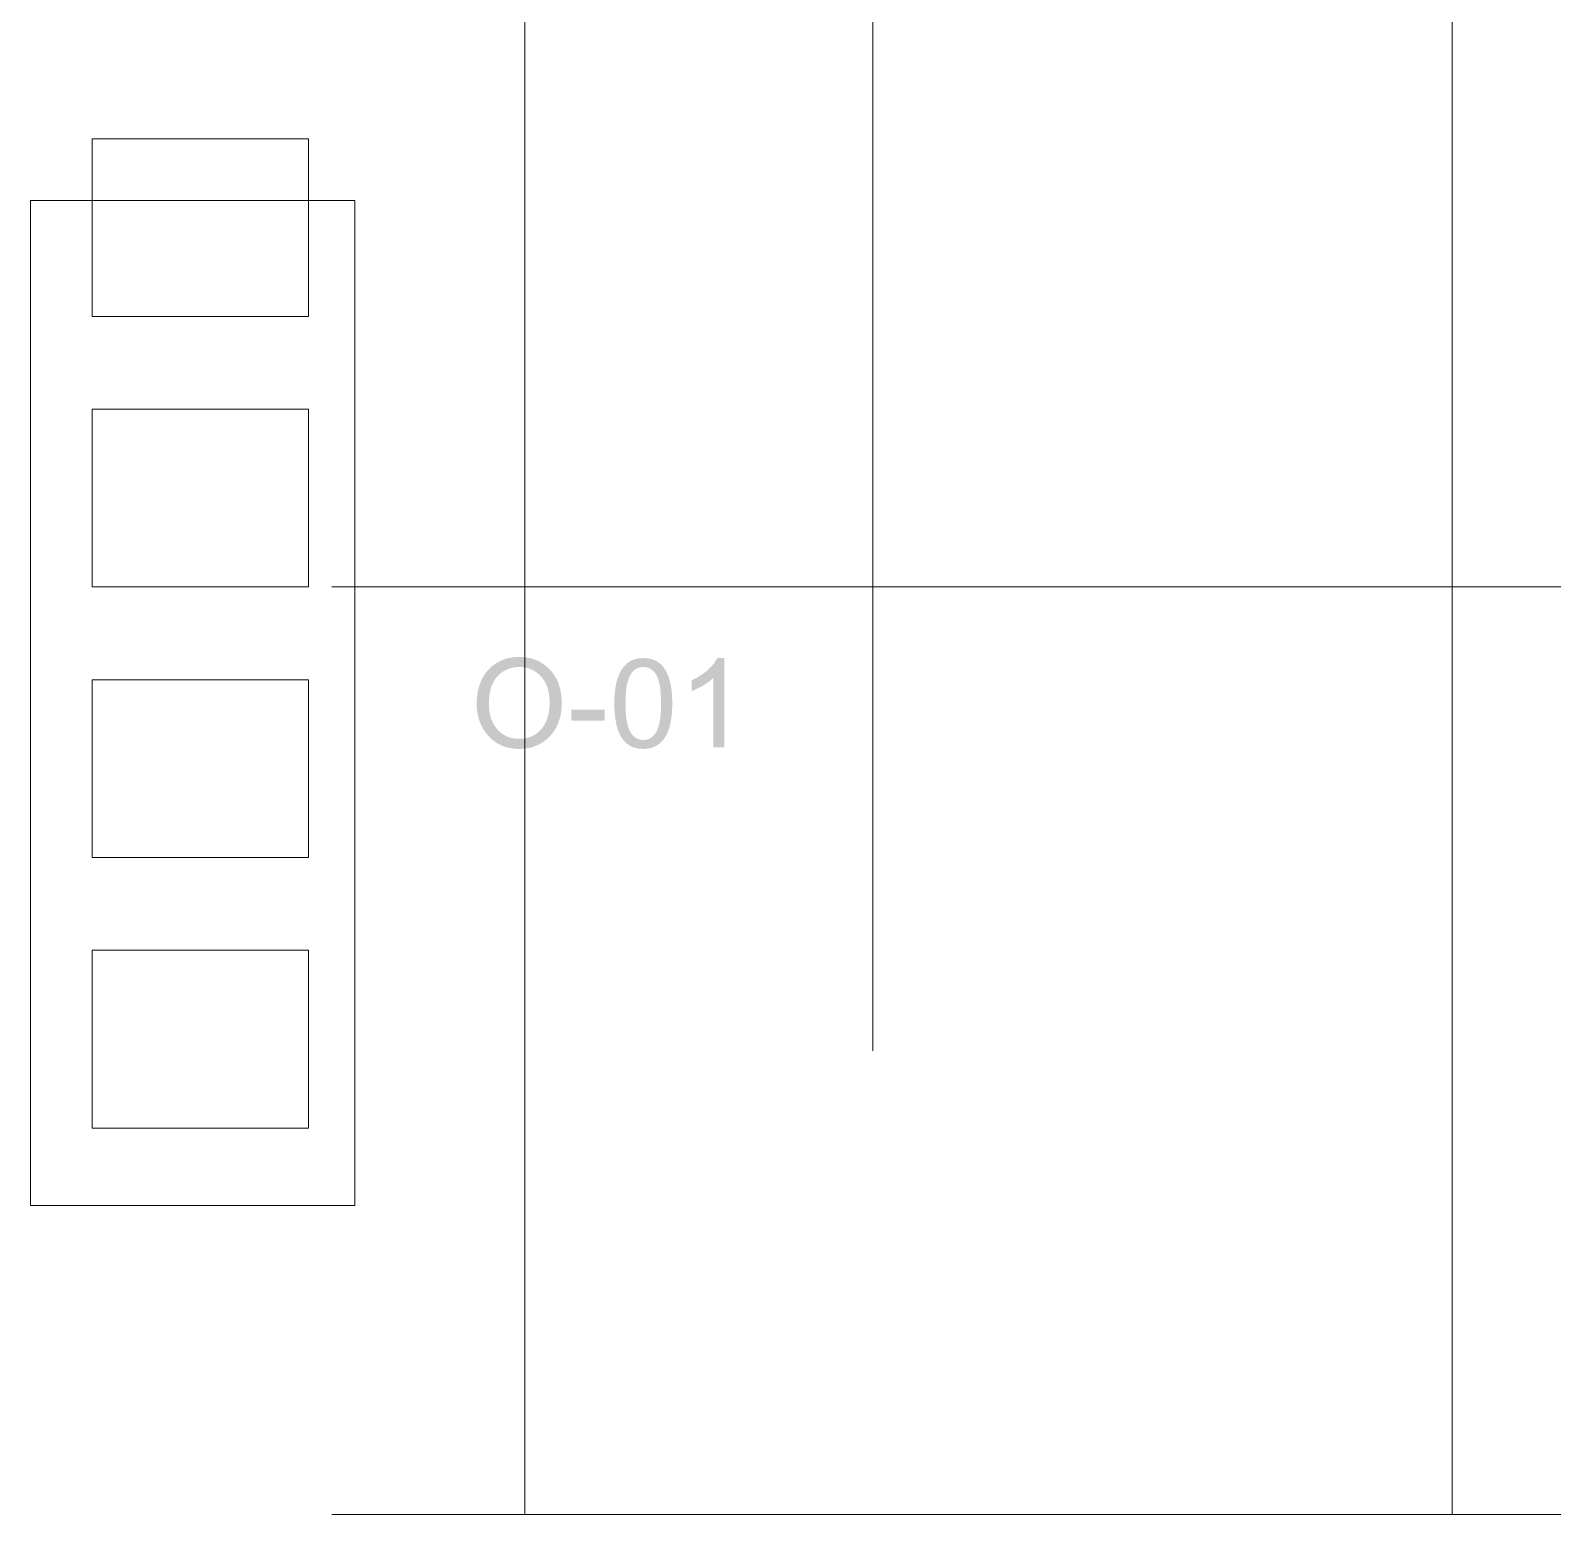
# Model space of a CAD drawing. Header units: millimetres. Extents: x -1336 to 24201, y -1370 to 16142.
# Drawn here: x 1760 to 3730, y 5500 to 7420 of the extents above; entities that cross this region are included whole.
import ezdxf

# ---------------------------------------------------------------- set-up
doc = ezdxf.new("R2010")
doc.units = ezdxf.units.MM
doc.linetypes.add('DASHED', pattern=[1.524, 1.27, -0.254])
for name, color, linetype, lineweight in [('A-ANNO-TEXT', 7, 'Continuous', 13), ('A-FLOOR-ZONE', 7, 'Continuous', 13), ('A-LIGHT-TRACK', 7, 'Continuous', 13), ('A-SHELF-OPEN', 7, 'Continuous', 13)]:
    doc.layers.add(name, color=color, linetype=linetype, lineweight=lineweight)

msp = doc.modelspace()

# ---------------------------------------------------------------- hatches: boundary and pattern name
at = {"layer": 'A-ANNO-TEXT'}
h = msp.add_hatch(color=7, dxfattribs=at)
h.paths.add_polyline_path([(2392.7, 6609.5), (2395.7, 6609.4), (2398.6, 6609.2), (2401.4, 6608.9), (2404.2, 6608.4), (2406.9, 6607.9), (2409.6, 6607.2), (2412.1, 6606.3), (2414.6, 6605.4), (2417.1, 6604.3), (2419.4, 6603.1), (2421.7, 6601.7), (2424, 6600.2), (2426.1, 6598.6), (2428.2, 6596.9), (2430.3, 6595.1), (2432.2, 6593.1), (2434.1, 6591), (2435.8, 6588.8), (2437.4, 6586.6), (2438.9, 6584.2), (2440.3, 6581.8), (2441.6, 6579.3), (2442.7, 6576.7), (2443.7, 6574.1), (2444.6, 6571.3), (2445.4, 6568.5), (2446.1, 6565.6), (2446.6, 6562.6), (2447, 6559.5), (2447.3, 6556.4), (2447.5, 6553.2), (2447.6, 6549.8), (2447.5, 6546.5), (2447.3, 6543.3), (2447, 6540.2), (2446.6, 6537.1), (2446.1, 6534.1), (2445.4, 6531.3), (2444.6, 6528.4), (2443.7, 6525.7), (2442.7, 6523.1), (2441.6, 6520.5), (2440.3, 6518), (2438.9, 6515.6), (2437.4, 6513.3), (2435.8, 6511), (2434, 6508.9), (2432.1, 6506.8), (2430.2, 6504.8), (2428.1, 6503), (2426, 6501.3), (2423.9, 6499.7), (2421.6, 6498.2), (2419.3, 6496.9), (2417, 6495.7), (2414.5, 6494.6), (2412, 6493.7), (2409.5, 6492.8), (2406.8, 6492.1), (2404.1, 6491.6), (2401.4, 6491.1), (2398.5, 6490.8), (2395.6, 6490.6), (2392.7, 6490.5), (2389.6, 6490.6), (2386.6, 6490.8), (2383.7, 6491.1), (2380.9, 6491.6), (2378.1, 6492.2), (2375.4, 6492.9), (2372.8, 6493.8), (2370.2, 6494.8), (2367.8, 6495.9), (2365.4, 6497.1), (2363.1, 6498.5), (2360.8, 6500), (2358.7, 6501.7), (2356.6, 6503.5), (2354.6, 6505.4), (2352.7, 6507.4), (2350.8, 6509.5), (2349.1, 6511.7), (2347.5, 6514), (2346, 6516.3), (2344.7, 6518.7), (2343.4, 6521.1), (2342.3, 6523.6), (2341.3, 6526.1), (2340.4, 6528.7), (2339.7, 6531.4), (2339, 6534.1), (2338.5, 6536.9), (2338.1, 6539.7), (2337.8, 6542.6), (2337.6, 6545.6), (2337.5, 6548.6), (2337.6, 6552.1), (2337.8, 6555.5), (2338.1, 6558.8), (2338.5, 6562), (2339, 6565.1), (2339.7, 6568.1), (2340.5, 6571.1), (2341.4, 6573.9), (2342.4, 6576.6), (2343.5, 6579.3), (2344.8, 6581.8), (2346.2, 6584.3), (2347.7, 6586.7), (2349.3, 6588.9), (2351, 6591.1), (2352.9, 6593.2), (2354.8, 6595.2), (2356.8, 6597), (2358.9, 6598.7), (2361.1, 6600.3), (2363.3, 6601.8), (2365.7, 6603.1), (2368, 6604.3), (2370.5, 6605.4), (2373, 6606.3), (2375.6, 6607.2), (2378.3, 6607.9), (2381, 6608.4), (2383.8, 6608.9), (2386.7, 6609.2), (2389.7, 6609.4), (2392.7, 6609.5)])
h.paths.add_polyline_path([(2392.5, 6503.6), (2394.7, 6503.6), (2396.8, 6503.8), (2398.8, 6504), (2400.9, 6504.3), (2402.8, 6504.8), (2404.7, 6505.3), (2406.6, 6505.9), (2408.4, 6506.6), (2410.1, 6507.4), (2411.8, 6508.3), (2413.4, 6509.3), (2415, 6510.4), (2416.6, 6511.6), (2418.1, 6512.9), (2419.5, 6514.3), (2420.9, 6515.8), (2422.2, 6517.4), (2423.4, 6519), (2424.6, 6520.7), (2425.6, 6522.5), (2426.6, 6524.4), (2427.5, 6526.3), (2428.3, 6528.3), (2429, 6530.4), (2429.7, 6532.6), (2430.2, 6534.8), (2430.7, 6537.1), (2431.1, 6539.5), (2431.4, 6542), (2431.6, 6544.5), (2431.8, 6547.2), (2431.8, 6549.8), (2431.8, 6552.6), (2431.6, 6555.3), (2431.4, 6557.9), (2431.1, 6560.4), (2430.7, 6562.9), (2430.3, 6565.2), (2429.7, 6567.5), (2429, 6569.7), (2428.3, 6571.8), (2427.5, 6573.8), (2426.6, 6575.8), (2425.6, 6577.7), (2424.5, 6579.5), (2423.3, 6581.2), (2422.1, 6582.8), (2420.7, 6584.4), (2419.3, 6585.8), (2417.9, 6587.2), (2416.4, 6588.5), (2414.8, 6589.6), (2413.2, 6590.7), (2411.6, 6591.7), (2409.9, 6592.6), (2408.2, 6593.4), (2406.4, 6594.1), (2404.6, 6594.7), (2402.8, 6595.3), (2400.9, 6595.7), (2398.9, 6596), (2396.9, 6596.3), (2394.9, 6596.4), (2392.8, 6596.4), (2390.7, 6596.4), (2388.6, 6596.3), (2386.6, 6596), (2384.6, 6595.7), (2382.6, 6595.3), (2380.8, 6594.8), (2378.9, 6594.2), (2377.1, 6593.5), (2375.4, 6592.7), (2373.7, 6591.8), (2372, 6590.8), (2370.4, 6589.8), (2368.8, 6588.6), (2367.3, 6587.4), (2365.9, 6586), (2364.4, 6584.6), (2363.1, 6583.1), (2361.8, 6581.4), (2360.7, 6579.7), (2359.6, 6577.9), (2358.6, 6576), (2357.6, 6573.9), (2356.8, 6571.8), (2356.1, 6569.6), (2355.4, 6567.3), (2354.9, 6564.9), (2354.4, 6562.3), (2354, 6559.7), (2353.7, 6557), (2353.5, 6554.2), (2353.3, 6551.3), (2353.3, 6548.3), (2353.3, 6545.8), (2353.5, 6543.4), (2353.7, 6541), (2354, 6538.8), (2354.4, 6536.5), (2354.8, 6534.3), (2355.4, 6532.2), (2356, 6530.2), (2356.7, 6528.2), (2357.6, 6526.3), (2358.5, 6524.4), (2359.4, 6522.6), (2360.5, 6520.8), (2361.6, 6519.1), (2362.9, 6517.5), (2364.2, 6515.9), (2365.6, 6514.4), (2367, 6513), (2368.5, 6511.7), (2370.1, 6510.5), (2371.7, 6509.4), (2373.3, 6508.4), (2375, 6507.5), (2376.7, 6506.6), (2378.5, 6505.9), (2380.4, 6505.3), (2382.3, 6504.8), (2384.2, 6504.3), (2386.2, 6504), (2388.3, 6503.8), (2390.4, 6503.6), (2392.5, 6503.6)])
h.paths.add_polyline_path([(2503.3, 6527), (2460.1, 6527), (2460.1, 6541.2), (2503.3, 6541.2), (2503.3, 6527)])
h.paths.add_polyline_path([(2553.1, 6608), (2555.4, 6608), (2557.6, 6607.8), (2559.8, 6607.5), (2561.9, 6607.1), (2563.9, 6606.6), (2565.8, 6606), (2567.7, 6605.2), (2569.5, 6604.4), (2571.2, 6603.4), (2572.9, 6602.3), (2574.4, 6601.1), (2575.9, 6599.8), (2577.4, 6598.3), (2578.7, 6596.8), (2580, 6595.1), (2581.2, 6593.3), (2582.4, 6591.4), (2583.4, 6589.4), (2584.4, 6587.3), (2585.3, 6585.1), (2586.2, 6582.7), (2586.9, 6580.2), (2587.6, 6577.7), (2588.2, 6575), (2588.8, 6572.1), (2589.3, 6569.2), (2589.7, 6566.2), (2590, 6563), (2590.3, 6559.7), (2590.4, 6556.3), (2590.6, 6552.8), (2590.6, 6549.2), (2590.6, 6545.6), (2590.4, 6542), (2590.3, 6538.6), (2590, 6535.3), (2589.6, 6532.1), (2589.2, 6529.1), (2588.7, 6526.1), (2588.2, 6523.3), (2587.5, 6520.6), (2586.8, 6518), (2586, 6515.5), (2585.1, 6513.2), (2584.2, 6511), (2583.2, 6508.9), (2582.1, 6506.9), (2580.9, 6505), (2579.7, 6503.3), (2578.4, 6501.6), (2577, 6500.1), (2575.5, 6498.7), (2574, 6497.4), (2572.5, 6496.2), (2570.8, 6495.1), (2569.1, 6494.2), (2567.3, 6493.3), (2565.5, 6492.6), (2563.6, 6492), (2561.6, 6491.4), (2559.6, 6491), (2557.5, 6490.8), (2555.3, 6490.6), (2553.1, 6490.5), (2550.8, 6490.6), (2548.6, 6490.8), (2546.4, 6491.1), (2544.3, 6491.5), (2542.3, 6492), (2540.4, 6492.6), (2538.5, 6493.3), (2536.7, 6494.2), (2535, 6495.2), (2533.4, 6496.3), (2531.8, 6497.5), (2530.3, 6498.8), (2528.9, 6500.2), (2527.5, 6501.8), (2526.2, 6503.4), (2525, 6505.2), (2523.9, 6507.1), (2522.8, 6509.1), (2521.9, 6511.2), (2520.9, 6513.5), (2520.1, 6515.8), (2519.3, 6518.3), (2518.6, 6520.9), (2518, 6523.5), (2517.5, 6526.4), (2517, 6529.3), (2516.6, 6532.3), (2516.3, 6535.5), (2516, 6538.7), (2515.8, 6542.1), (2515.7, 6545.6), (2515.7, 6549.2), (2515.7, 6552.9), (2515.8, 6556.4), (2516, 6559.8), (2516.3, 6563.1), (2516.6, 6566.3), (2517, 6569.4), (2517.5, 6572.3), (2518.1, 6575.2), (2518.7, 6577.9), (2519.5, 6580.4), (2520.3, 6582.9), (2521.1, 6585.3), (2522.1, 6587.5), (2523.1, 6589.6), (2524.2, 6591.6), (2525.4, 6593.5), (2526.6, 6595.3), (2527.9, 6596.9), (2529.3, 6598.4), (2530.7, 6599.9), (2532.2, 6601.2), (2533.8, 6602.4), (2535.4, 6603.4), (2537.1, 6604.4), (2538.9, 6605.3), (2540.7, 6606), (2542.6, 6606.6), (2544.6, 6607.1), (2546.6, 6607.5), (2548.7, 6607.8), (2550.9, 6608), (2553.1, 6608)])
h.paths.add_polyline_path([(2553.1, 6502.1), (2554.5, 6502.2), (2555.9, 6502.3), (2557.2, 6502.5), (2558.4, 6502.8), (2559.7, 6503.2), (2560.8, 6503.7), (2562, 6504.3), (2563.1, 6504.9), (2564.1, 6505.6), (2565.1, 6506.5), (2566.1, 6507.4), (2567, 6508.3), (2567.9, 6509.4), (2568.7, 6510.6), (2569.5, 6511.8), (2570.3, 6513.2), (2571, 6514.6), (2571.6, 6516.1), (2572.2, 6517.8), (2572.8, 6519.6), (2573.3, 6521.4), (2573.8, 6523.4), (2574.2, 6525.5), (2574.6, 6527.7), (2575, 6530), (2575.3, 6532.4), (2575.5, 6534.9), (2575.7, 6537.6), (2575.9, 6540.3), (2576, 6543.2), (2576.1, 6546.1), (2576.1, 6549.2), (2576.1, 6551.4), (2576, 6553.5), (2576, 6555.5), (2575.9, 6557.5), (2575.8, 6559.4), (2575.7, 6561.2), (2575.6, 6563), (2575.4, 6564.8), (2575.3, 6566.5), (2575.1, 6568.1), (2574.9, 6569.7), (2574.6, 6571.2), (2574.4, 6572.6), (2574.1, 6574), (2573.8, 6575.4), (2573.5, 6576.6), (2573.2, 6577.9), (2572.9, 6579.1), (2572.5, 6580.2), (2572.1, 6581.3), (2571.7, 6582.4), (2571.3, 6583.4), (2570.8, 6584.4), (2570.3, 6585.4), (2569.8, 6586.3), (2569.3, 6587.1), (2568.8, 6588), (2568.3, 6588.8), (2567.7, 6589.5), (2567.1, 6590.2), (2566.5, 6590.9), (2565.8, 6591.5), (2565.2, 6592.1), (2564.5, 6592.7), (2563.8, 6593.2), (2563.1, 6593.7), (2562.4, 6594.1), (2561.6, 6594.5), (2560.8, 6594.9), (2560, 6595.2), (2559.2, 6595.5), (2558.4, 6595.7), (2557.5, 6596), (2556.7, 6596.1), (2555.8, 6596.3), (2554.8, 6596.4), (2553.9, 6596.4), (2552.9, 6596.4), (2551.5, 6596.4), (2550.2, 6596.3), (2548.9, 6596), (2547.6, 6595.7), (2546.4, 6595.3), (2545.2, 6594.9), (2544.1, 6594.3), (2543, 6593.6), (2541.9, 6592.9), (2540.9, 6592.1), (2540, 6591.1), (2539.1, 6590.1), (2538.2, 6589), (2537.4, 6587.9), (2536.6, 6586.6), (2535.8, 6585.2), (2535.1, 6583.8), (2534.5, 6582.2), (2533.9, 6580.5), (2533.3, 6578.8), (2532.8, 6576.9), (2532.3, 6574.9), (2531.9, 6572.8), (2531.5, 6570.6), (2531.2, 6568.3), (2530.9, 6565.9), (2530.7, 6563.4), (2530.5, 6560.8), (2530.3, 6558), (2530.2, 6555.2), (2530.1, 6552.3), (2530.1, 6549.2), (2530.1, 6547.1), (2530.2, 6545), (2530.2, 6543), (2530.3, 6541.1), (2530.4, 6539.2), (2530.5, 6537.3), (2530.6, 6535.5), (2530.8, 6533.8), (2530.9, 6532.1), (2531.1, 6530.5), (2531.3, 6529), (2531.6, 6527.5), (2531.8, 6526), (2532.1, 6524.6), (2532.4, 6523.3), (2532.7, 6522), (2533, 6520.8), (2533.4, 6519.6), (2533.8, 6518.4), (2534.2, 6517.3), (2534.6, 6516.2), (2535, 6515.2), (2535.4, 6514.2), (2535.9, 6513.2), (2536.4, 6512.3), (2536.9, 6511.5), (2537.4, 6510.6), (2538, 6509.8), (2538.6, 6509.1), (2539.2, 6508.4), (2539.8, 6507.7), (2540.4, 6507.1), (2541, 6506.5), (2541.7, 6505.9), (2542.4, 6505.4), (2543.1, 6504.9), (2543.8, 6504.5), (2544.6, 6504.1), (2545.3, 6503.7), (2546.1, 6503.4), (2546.9, 6503.1), (2547.7, 6502.8), (2548.6, 6502.6), (2549.4, 6502.5), (2550.3, 6502.3), (2551.2, 6502.2), (2552.2, 6502.2), (2553.1, 6502.1)])
h.paths.add_polyline_path([(2658.1, 6492.5), (2643.9, 6492.5), (2643.9, 6582.5), (2642.6, 6581.2), (2641.2, 6580), (2639.7, 6578.8), (2638.2, 6577.6), (2636.6, 6576.5), (2635, 6575.4), (2633.3, 6574.3), (2631.6, 6573.2), (2629.8, 6572.1), (2627.9, 6571.1), (2626, 6570.1), (2624, 6569.1), (2622, 6568.2), (2619.9, 6567.2), (2617.8, 6566.3), (2615.6, 6565.5), (2615.6, 6579.1), (2618.6, 6580.6), (2621.5, 6582.1), (2624.2, 6583.7), (2626.8, 6585.3), (2629.3, 6587), (2631.7, 6588.7), (2634, 6590.4), (2636.1, 6592.2), (2638.1, 6594), (2640, 6595.9), (2641.8, 6597.8), (2643.5, 6599.8), (2645, 6601.8), (2646.4, 6603.8), (2647.7, 6605.9), (2648.9, 6608), (2658.1, 6608), (2658.1, 6492.5)])

# ---------------------------------------------------------------- linework, layer by layer
at = {"layer": 'A-FLOOR-ZONE'}
for p, q in [((2400, 5500), (2400, 14200)), ((3600, 5500), (3600, 14200)), ((2150, 6700), (8250, 6700)), ((2150, 5500), (8250, 5500))]:
    msp.add_line(p, q, dxfattribs=at)
at = {"layer": 'A-LIGHT-TRACK', "linetype": 'DASHED'}
msp.add_line((2850, 6100), (2850, 13600), dxfattribs=at)
at = {"layer": 'A-SHELF-OPEN'}
for points in [[(1840, 7050), (2120, 7050), (2120, 7280), (1840, 7280)], [(1760, 5900), (2180, 5900), (2180, 7200), (1760, 7200)], [(1840, 6700), (2120, 6700), (2120, 6930), (1840, 6930)], [(1840, 6350), (2120, 6350), (2120, 6580), (1840, 6580)], [(1840, 6000), (2120, 6000), (2120, 6230), (1840, 6230)]]:
    msp.add_lwpolyline(points, close=True, dxfattribs=at)

doc.saveas('drawing.dxf')
